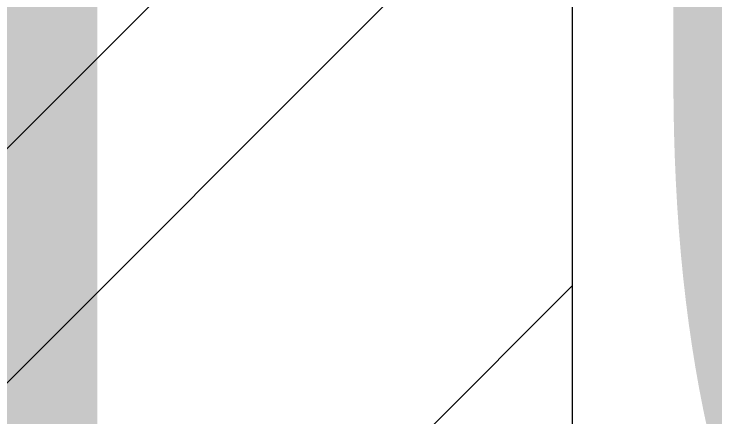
# Model space of a CAD drawing. Header units: millimetres. Extents: x 0 to 9491604, y -172998 to 295086.
# Drawn here: x 396539.8 to 396804.4, y 51246.5 to 51398.5 of the extents above; entities that cross this region are included whole.
import ezdxf
from ezdxf.enums import TextEntityAlignment as Align

# ---------------------------------------------------------------- set-up
doc = ezdxf.new("R2018")
doc.units = ezdxf.units.MM
for name, color, linetype, lineweight in [('АР_Маркер экспликации', 239, 'Continuous', 13), ('АР_Номер помещения', 250, 'Continuous', 9), ('АР_Сущ Несущая стена', 250, 'Continuous', 50), ('АР_Штриховка кирпич', 250, 'Continuous', 9)]:
    doc.layers.add(name, color=color, linetype=linetype, lineweight=lineweight)
doc.layers.add('АР_Названия помещений', color=124, linetype='Continuous', lineweight=5, plot=False)
doc.layers.add('АР_Помещения_площадь', color=19, linetype='Continuous', lineweight=9, plot=False)
doc.styles.add('ISOCPEUR', font='', dxfattribs={"height": 250})
doc.styles.get("Standard").update_dxf_attribs({"font": 'GOST.TTF'})
doc.styles.get('ISOCPEUR').set_extended_font_data('ISOCPEUR', italic=True)

# ---------------------------------------------------------------- blocks, each defined once
blk = doc.blocks.new('*U252')
at = {"color": 7, "style": 'ISOCPEUR', "width": 0.7, "flags": 1}
blk.add_attdef('КАТЕГОРИЯ', (-499.17, -2092.19), '', height=250, dxfattribs=at)
at = {"layer": 'АР_Номер помещения', "color": 7, "style": 'ISOCPEUR', "width": 0.7}
blk.add_attdef('НОМЕР_ПОМЕЩЕНИЯ', text='', height=300, dxfattribs=at).set_placement((-13874.5, 6637.55), align=Align.MIDDLE_CENTER)
at = {"layer": 'АР_Помещения_площадь', "color": 7, "lineweight": 30, "width": 0.7, "flags": 104}
blk.add_attdef('ИМЯ_ПОМЕЩЕНИЯ', text='', height=100, dxfattribs=at).set_placement((157.63, 1217.14), align=Align.MIDDLE_CENTER)
at = {"layer": 'АР_Помещения_площадь', "color": 7, "style": 'ISOCPEUR', "width": 0.7}
blk.add_attdef('ПЛОЩАДЬ_ПОМЕЩЕНИЯ', text='', height=200, dxfattribs=at).set_placement((-12654.58, 407.67), align=Align.MIDDLE_RIGHT)
blk = doc.blocks.new('*U251')
at = {"color": 7, "style": 'ISOCPEUR', "width": 0.7, "flags": 1}
blk.add_attdef('КАТЕГОРИЯ', (-499.17, -2092.19), '', height=250, dxfattribs=at)
at = {"layer": 'АР_Номер помещения', "color": 7, "style": 'ISOCPEUR', "width": 0.7}
blk.add_attdef('НОМЕР_ПОМЕЩЕНИЯ', text='', height=300, dxfattribs=at).set_placement((-17424.9, 1870.77), align=Align.MIDDLE_CENTER)
at = {"layer": 'АР_Помещения_площадь', "color": 7, "lineweight": 30, "width": 0.7, "flags": 104}
blk.add_attdef('ИМЯ_ПОМЕЩЕНИЯ', text='', height=100, dxfattribs=at).set_placement((157.63, 1217.14), align=Align.MIDDLE_CENTER)
at = {"layer": 'АР_Помещения_площадь', "color": 7, "style": 'ISOCPEUR', "width": 0.7}
blk.add_attdef('ПЛОЩАДЬ_ПОМЕЩЕНИЯ', text='', height=200, dxfattribs=at).set_placement((-12452.81, 399.36), align=Align.MIDDLE_RIGHT)

msp = doc.modelspace()

# ---------------------------------------------------------------- hatches: boundary and pattern name
at = {"layer": 'АР_Штриховка кирпич', "lineweight": 9, "ltscale": 100}
h = msp.add_hatch(dxfattribs=at)
h.set_pattern_fill('ANSI32', color=256, scale=500)
h.set_pattern_definition([(45, (458486.46, -54817.56), (-132.58252, 132.58252), []), (45, (458574.85, -54817.56), (-132.58252, 132.58252), [])])
h.paths.add_polyline_path([(399580.58, 47558.12), (399070.58, 47048.12), (399070.58, 44898.12), (398450.73, 44898.12), (398450.73, 44118.12), (398680.77, 44118.12), (398680.77, 44098.12), (399190.7, 44098.12), (399190.7, 44118.12), (402190.7, 44118.12), (402190.73, 44118.12), (402700.73, 44118.12), (402700.73, 44628.28), (399580.58, 44628.12)])
h.paths.add_polyline_path([(396450.18, 48783.12), (396450.12, 48426.94), (396445.47, 48061.94), (395935.93, 48061.94), (395940.58, 44117.93), (397283.81, 44118.16), (397283.66, 44898.09), (396720.58, 44898), (396720.58, 47048.12), (399070.58, 47048.12), (399580.58, 47558.12), (396451.01, 47558.12), (396450.58, 51058.38), (396750.58, 51058.38), (396750.58, 51551.81), (395940.58, 51551.81), (395940.81, 49831.94), (396450.35, 49831.94), (396450.12, 50066.94), (396450.58, 50066.94), (396450.58, 48783.12)])

# ---------------------------------------------------------------- linework, layer by layer
at = {"layer": 'АР_Сущ Несущая стена', "lineweight": 9, "ltscale": 100}
msp.add_line((396750.58, 51058.38), (396750.58, 51551.81), dxfattribs=at)
msp.add_line((396750.58, 51058.38), (396750.58, 51551.81), dxfattribs=at)
msp.add_arc((396308.26, 60667.03), 9778.65, 272.592548, 356.635391, dxfattribs=at)

# ---------------------------------------------------------------- block references
at = {"layer": 'АР_Маркер экспликации', "lineweight": 9}
ref = msp.add_blockref('*U252', (393314.66, 52054.84), dxfattribs=at)
lines = msp.add_mtext('\\W0.8000;Кабинет материальной технологии тип 2', dxfattribs={"layer": 'АР_Названия помещений', "insert": (379480.41, 56862.59), "char_height": 4891.9555, "width": 926.94, "attachment_point": 1})
ref.add_attrib('ИМЯ_ПОМЕЩЕНИЯ', '', (379480.41, 56862.59), dxfattribs={"flags": 104}).embed_mtext(lines)
ref = msp.add_blockref('*U251', (405270.16, 51630.27), dxfattribs=at)
lines = msp.add_mtext('\\W0.8000;Артистическая', dxfattribs={"layer": 'АР_Названия помещений', "insert": (390351.91, 52199.61), "char_height": 1576.7822, "width": 926.94, "attachment_point": 1})
ref.add_attrib('ИМЯ_ПОМЕЩЕНИЯ', '', (390351.91, 52199.61), dxfattribs={"flags": 104}).embed_mtext(lines)

doc.saveas('drawing.dxf')
